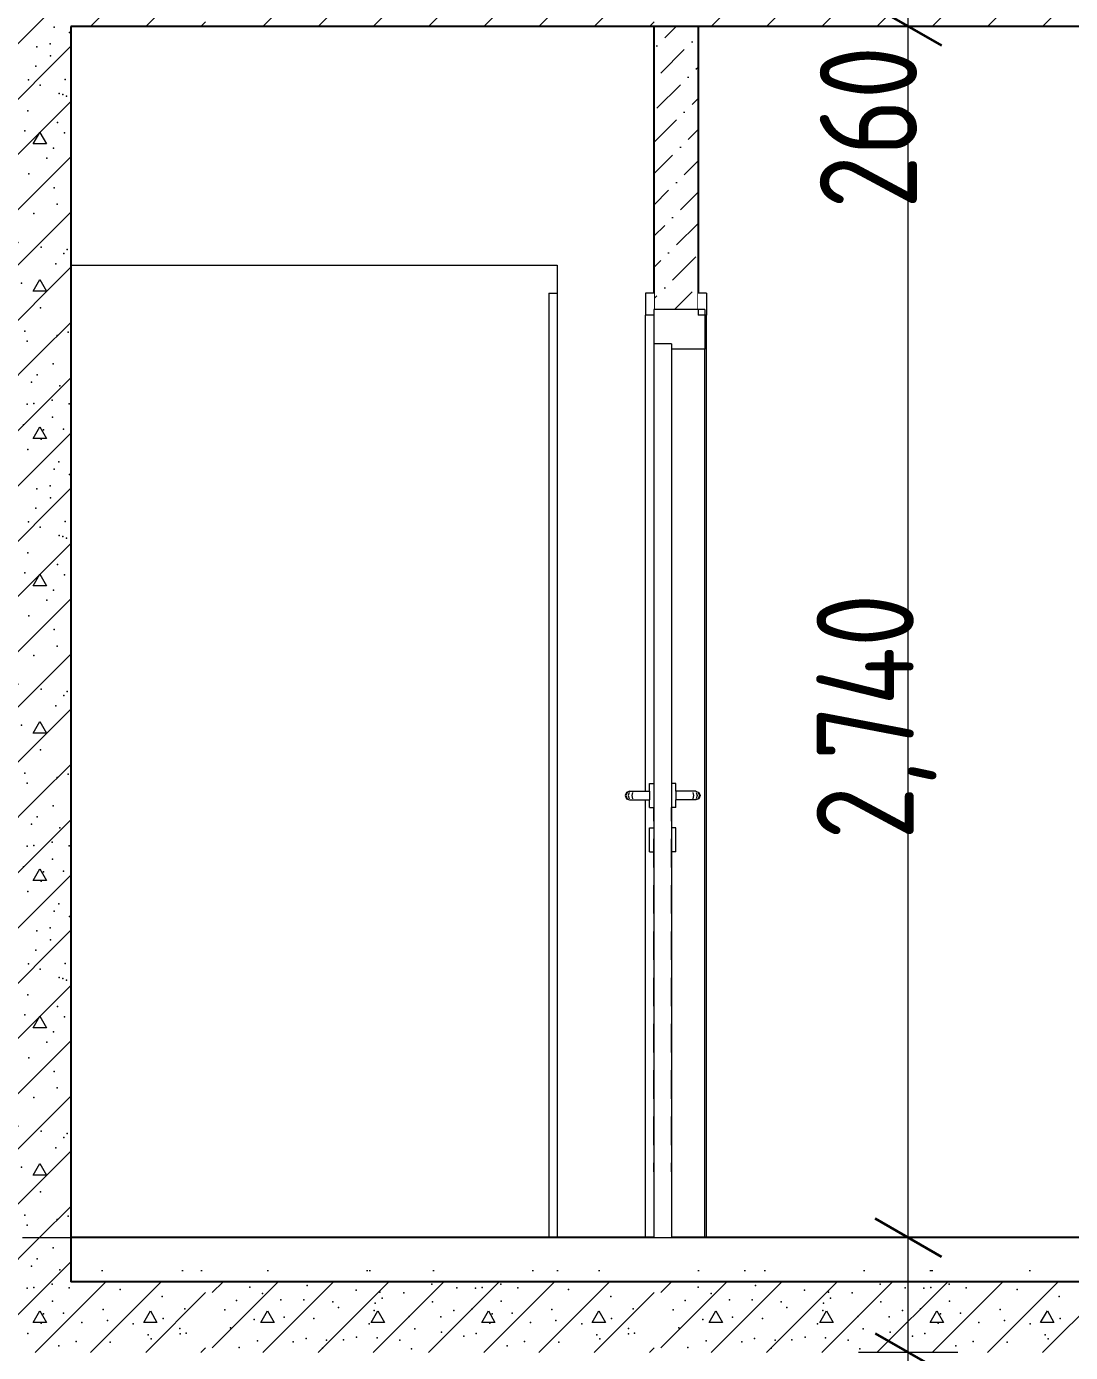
# Model space of a CAD drawing. Header units: millimetres. Extents: x 18162 to 7085488, y 72188 to 247925.
# Drawn here: x 3678329 to 3680692, y 130858 to 133858 of the extents above; entities that cross this region are included whole.
import ezdxf

# ---------------------------------------------------------------- set-up
doc = ezdxf.new("R2010")
doc.units = ezdxf.units.MM
doc.header["$MEASUREMENT"] = 0
doc.linetypes.add('Dot & Dashed', pattern=[670.277762, 317.5, -176.388889, 0, -176.388874])
doc.linetypes.add('Wipeout_Contour', pattern=[1000, 0, -1000])
doc.layers.add('Archicad Doors', color=7, linetype='Continuous')
doc.layers.add('Structural - Bearing', color=7, linetype='Continuous')
doc.styles.add('GENERATED_STYLE_3', font='', dxfattribs={"width": 0.8})
doc.styles.get('GENERATED_STYLE_3').set_extended_font_data('ISOCPEUR MON')
doc.dimstyles.new('GENERATED_STYLE__5', dxfattribs={"dimtxt": 220.000005, "dimasz": 114, "dimexe": 0.18, "dimexo": 150, "dimgap": 0, "dimtad": 1, "dimdec": 0, "dimzin": 0, "dimdsep": 46, "dimtxsty": 'GENERATED_STYLE_3', "dimblk": 'ARROWHEAD_2', "dimblk1": 'ARROWHEAD_2', "dimblk2": 'ARROWHEAD_2', "dimcen": 0.09, "dimclrd": 13, "dimclre": 13, "dimclrt": 13, "dimadec": 0, "dimazin": 0, "dimtfac": 1, "dimtdec": 4, "dimtmove": 0, "dimatfit": 3, "dimfxl": 1, "dimtolj": 1, "dimtzin": 0, "dimarcsym": 0})

# ---------------------------------------------------------------- blocks, each defined once
blk = doc.blocks.new('*X923', base_point=(3761974.7, 95118))
at = {"layer": 'Structural - Bearing', "color": 7, "linetype": 'Continuous', "lineweight": 9}
for p, q in [((3678229.1, 130863.2), (3678383.8, 131018)), ((3678348.8, 130858), (3678508.8, 131018)), ((3678473.8, 130858), (3678633.8, 131018)), ((3678749.5, 130993.6), (3678774, 131018)), ((3678749.5, 130868.6), (3678899, 131018)), ((3678864, 130858), (3679024, 131018)), ((3678989, 130858), (3679149, 131018)), ((3679114, 130858), (3679274, 131018)), ((3679239, 130858), (3679399, 131018)), ((3679364, 130858), (3679524, 131018)), ((3679489, 130858), (3679649, 131018)), ((3679764.7, 130993.6), (3679789.1, 131018)), ((3679764.7, 130868.6), (3679914.1, 131018)), ((3679879.1, 130858), (3680039.1, 131018)), ((3680004.1, 130858), (3680164.1, 131018)), ((3680129.1, 130858), (3680289.1, 131018)), ((3680254.1, 130858), (3680414.1, 131018)), ((3680379.1, 130858), (3680539.1, 131018)), ((3680504.1, 130858), (3680664.1, 131018)), ((3678598.8, 130858), (3678734.4, 130993.6)), ((3679614, 130858), (3679749.5, 130993.6)), ((3680629.1, 130858), (3680764.7, 130993.6)), ((3678344.3, 130925.9), (3678359.4, 130951.9)), ((3678359.4, 130951.9), (3678374.3, 130925.9)), ((3678594.3, 130925.9), (3678609.4, 130951.9)), ((3678609.4, 130951.9), (3678624.3, 130925.9)), ((3678859.4, 130925.9), (3678874.5, 130951.9)), ((3678874.5, 130951.9), (3678889.4, 130925.9)), ((3679109.4, 130925.9), (3679124.5, 130951.9)), ((3679124.5, 130951.9), (3679139.4, 130925.9)), ((3679359.4, 130925.9), (3679374.5, 130951.9)), ((3679374.5, 130951.9), (3679389.4, 130925.9)), ((3679609.4, 130925.9), (3679624.5, 130951.9)), ((3679624.5, 130951.9), (3679639.4, 130925.9)), ((3679874.5, 130925.9), (3679889.7, 130951.9)), ((3679889.7, 130951.9), (3679904.6, 130925.9)), ((3680124.5, 130925.9), (3680139.7, 130951.9)), ((3680139.7, 130951.9), (3680154.6, 130925.9)), ((3680374.5, 130925.9), (3680389.7, 130951.9)), ((3680389.7, 130951.9), (3680404.6, 130925.9)), ((3680624.5, 130925.9), (3680639.7, 130951.9)), ((3680639.7, 130951.9), (3680654.6, 130925.9)), ((3678374.3, 130925.9), (3678344.3, 130925.9)), ((3678624.3, 130925.9), (3678594.3, 130925.9)), ((3678889.4, 130925.9), (3678859.4, 130925.9)), ((3679139.4, 130925.9), (3679109.4, 130925.9)), ((3679389.4, 130925.9), (3679359.4, 130925.9)), ((3679639.4, 130925.9), (3679609.4, 130925.9)), ((3679904.6, 130925.9), (3679874.5, 130925.9)), ((3680154.6, 130925.9), (3680124.5, 130925.9)), ((3680404.6, 130925.9), (3680374.5, 130925.9)), ((3680654.6, 130925.9), (3680624.5, 130925.9)), ((3678723.8, 130858), (3678734.4, 130868.6)), ((3679739, 130858), (3679749.5, 130868.6))]:
    blk.add_line(p, q, dxfattribs=at)
for p in [(3678387.4, 131012.7), (3679246.2, 131012.6), (3679402.5, 131012.7), (3680261.3, 131012.6), (3680417.6, 131012.7), (3678330.2, 131003.4), (3678345.6, 131004.9), (3678425.6, 131004.5), (3678541.1, 131000.3), (3678636.2, 130984.9), (3678834.2, 131005.8), (3678863.4, 130991.2), (3678964.3, 131009.6), (3679075, 130999.3), (3679129, 130994.1), (3679134.1, 130980.6), (3679183.1, 130992.6), (3679303, 131004.5), (3679345.3, 131003.4), (3679360.8, 131004.9), (3679440.8, 131004.5), (3679556.2, 131000.3), (3679651.3, 130984.9), (3679849.4, 131005.8), (3679878.5, 130991.2), (3679979.4, 131009.6), (3680090.2, 130999.3), (3680144.1, 130994.1), (3680149.2, 130980.6), (3680198.2, 130992.6), (3680318.1, 131004.5), (3680360.4, 131003.4), (3680375.9, 131004.9), (3680455.9, 131004.5), (3680571.4, 131000.3), (3680666.4, 130984.9), (3678388.1, 130974.1), (3678502.8, 130954.9), (3678687.1, 130956.8), (3678777.6, 130954.3), (3678804.6, 130975.7), (3678904.9, 130977.1), (3678956.6, 130976.8), (3679022.3, 130972.9), (3679035.2, 130959.4), (3679116.3, 130953), (3679118.2, 130969.4), (3679248, 130972.5), (3679296.5, 130953), (3679337.8, 130956.8), (3679403.2, 130974.1), (3679517.9, 130954.9), (3679702.2, 130956.8), (3679792.7, 130954.3), (3679819.7, 130975.7), (3679920, 130977.1), (3679971.8, 130976.8), (3680037.4, 130972.9), (3680050.4, 130959.4), (3680131.4, 130953), (3680133.3, 130969.4), (3680263.1, 130972.5), (3680311.7, 130953), (3680352.9, 130956.8), (3680418.3, 130974.1), (3680533, 130954.9), (3678362.5, 130924.6), (3678367.7, 130945.2), (3678412.8, 130947.1), (3678454.5, 130925.9), (3678512.4, 130930.2), (3678570.7, 130922.9), (3678638.1, 130934.9), (3678844.5, 130932.4), (3678912.1, 130938.2), (3678979.7, 130934.9), (3679104.3, 130923), (3679195.4, 130939.5), (3679266.9, 130938.8), (3679377.7, 130924.6), (3679382.8, 130945.2), (3679428, 130947.1), (3679469.6, 130925.9), (3679527.5, 130930.2), (3679585.9, 130922.9), (3679653.2, 130934.9), (3679859.7, 130932.4), (3679927.3, 130938.2), (3679994.9, 130934.9), (3680119.4, 130923), (3680210.5, 130939.5), (3680282, 130938.8), (3680392.8, 130924.6), (3680397.9, 130945.2), (3680443.1, 130947.1), (3680484.7, 130925.9), (3680542.7, 130930.2), (3680601, 130922.9), (3680668.4, 130934.9), (3678331.8, 130900.9), (3678604.6, 130898.2), (3678676.3, 130912.2), (3678676.5, 130900.4), (3678690.3, 130901.4), (3678790.6, 130913.8), (3679076.3, 130892.4), (3679122.7, 130891.2), (3679207.7, 130911.8), (3679268.6, 130903.6), (3679319.3, 130894.8), (3679347, 130900.9), (3679619.7, 130898.2), (3679691.5, 130912.2), (3679691.6, 130900.4), (3679705.4, 130901.4), (3679805.7, 130913.8), (3680091.5, 130892.4), (3680137.8, 130891.2), (3680222.8, 130911.8), (3680283.8, 130903.6), (3680334.5, 130894.8), (3680362.1, 130900.9), (3680634.9, 130898.2), (3678402, 130872.8), (3678441.5, 130882.9), (3678518.7, 130881.3), (3678611.4, 130889), (3678810.6, 130869), (3678852.1, 130884.4), (3678933, 130881.8), (3678961.7, 130889.9), (3678999.2, 130867.4), (3679008.4, 130886), (3679046.3, 130886.9), (3679173.8, 130885.7), (3679200.4, 130866.2), (3679417.2, 130872.8), (3679456.6, 130882.9), (3679533.8, 130881.3), (3679626.6, 130889), (3679825.8, 130869), (3679867.2, 130884.4), (3679948.1, 130881.8), (3679976.8, 130889.9), (3680014.3, 130867.4), (3680023.6, 130886), (3680061.4, 130886.9), (3680188.9, 130885.7), (3680215.5, 130866.2), (3680432.3, 130872.8), (3680471.7, 130882.9), (3680549, 130881.3), (3680641.7, 130889)]:
    blk.add_point(p, dxfattribs=at)
blk = doc.blocks.new('*X936', base_point=(3761974.7, 95118))
at = {"layer": 'Structural - Bearing', "color": 7, "linetype": 'Continuous', "lineweight": 9}
for p, q in [((3678348.8, 133858), (3678508.8, 134018)), ((3678473.8, 133858), (3678633.8, 134018)), ((3678863.9, 133858), (3679023.9, 134018)), ((3678988.9, 133858), (3679148.9, 134018)), ((3679113.9, 133858), (3679273.9, 134018)), ((3679238.9, 133858), (3679398.9, 134018)), ((3679363.9, 133858), (3679523.9, 134018)), ((3679488.9, 133858), (3679648.9, 134018)), ((3679879, 133858), (3680039, 134018)), ((3680004, 133858), (3680164, 134018)), ((3680129, 133858), (3680289, 134018)), ((3680254, 133858), (3680414, 134018)), ((3680379, 133858), (3680539, 134018)), ((3680504, 133858), (3680664, 134018)), ((3678598.8, 133858), (3678734.4, 133993.6)), ((3679613.9, 133858), (3679749.5, 133993.6)), ((3680629, 133858), (3680764.7, 133993.6)), ((3678723.8, 133858), (3678734.4, 133868.6)), ((3679738.9, 133858), (3679749.5, 133868.6))]:
    blk.add_line(p, q, dxfattribs=at)
blk = doc.blocks.new('*X1010', base_point=(3761974.7, 95118))
at = {"layer": 'Structural - Bearing', "color": 7, "linetype": 'Continuous', "lineweight": 9}
for p, q in [((3678229.1, 133738.3), (3678348.8, 133858)), ((3678229.1, 133613.3), (3678429.1, 133813.3)), ((3678234.4, 133785.3), (3678229.1, 133776)), ((3678249.5, 133759.3), (3678234.4, 133785.3)), ((3678229.1, 133759.3), (3678249.5, 133759.3)), ((3678229.1, 133488.3), (3678429.1, 133688.3)), ((3678344.3, 133592.6), (3678359.4, 133618.6)), ((3678374.3, 133592.6), (3678344.3, 133592.6)), ((3678359.4, 133618.6), (3678374.3, 133592.6)), ((3678229.1, 133363.3), (3678429.1, 133563.3)), ((3678234.4, 133452), (3678229.1, 133442.6)), ((3678249.5, 133426), (3678234.4, 133452)), ((3678229.1, 133238.3), (3678429.1, 133438.3)), ((3678229.1, 133426), (3678249.5, 133426)), ((3678234.4, 133118.6), (3678429.1, 133313.3)), ((3678344.3, 133259.3), (3678359.4, 133285.3)), ((3678359.4, 133285.3), (3678374.3, 133259.3)), ((3678374.3, 133259.3), (3678344.3, 133259.3)), ((3678359.4, 133118.6), (3678429.1, 133188.3)), ((3678229.1, 132988.3), (3678359.4, 133118.6)), ((3678229.1, 133113.3), (3678234.4, 133118.6)), ((3678234.4, 133118.6), (3678229.1, 133109.3)), ((3678249.5, 133092.6), (3678234.4, 133118.6)), ((3678229.1, 133092.6), (3678249.5, 133092.6)), ((3678229.1, 132863.3), (3678429.1, 133063.3)), ((3678229.1, 132738.3), (3678429.1, 132938.3)), ((3678344.3, 132926), (3678359.4, 132952)), ((3678359.4, 132952), (3678374.3, 132925.9)), ((3678374.3, 132925.9), (3678344.3, 132926)), ((3678229.1, 132613.3), (3678429.1, 132813.3)), ((3678234.4, 132785.3), (3678229.1, 132776)), ((3678249.5, 132759.3), (3678234.4, 132785.3)), ((3678229.1, 132759.3), (3678249.5, 132759.3)), ((3678229.1, 132488.3), (3678429.1, 132688.3)), ((3678344.3, 132592.6), (3678359.4, 132618.6)), ((3678359.4, 132618.6), (3678374.3, 132592.6)), ((3678374.3, 132592.6), (3678344.3, 132592.6)), ((3678229.1, 132363.3), (3678429.1, 132563.3)), ((3678234.4, 132452), (3678229.1, 132442.6)), ((3678249.5, 132426), (3678234.4, 132452)), ((3678229.1, 132238.3), (3678429.1, 132438.3)), ((3678229.1, 132425.9), (3678249.5, 132426)), ((3678234.4, 132118.6), (3678429.1, 132313.3)), ((3678344.3, 132259.3), (3678359.4, 132285.3)), ((3678359.4, 132285.3), (3678374.3, 132259.3)), ((3678374.3, 132259.3), (3678344.3, 132259.3)), ((3678359.4, 132118.6), (3678429.1, 132188.3)), ((3678229.1, 131988.2), (3678359.4, 132118.6)), ((3678229.1, 132113.2), (3678234.4, 132118.6)), ((3678234.4, 132118.6), (3678229.1, 132109.3)), ((3678229.1, 132092.6), (3678249.5, 132092.6)), ((3678249.5, 132092.6), (3678234.4, 132118.6)), ((3678229.1, 131863.2), (3678429.1, 132063.2)), ((3678344.3, 131925.9), (3678359.4, 131951.9)), ((3678359.4, 131951.9), (3678374.3, 131925.9)), ((3678229.1, 131738.2), (3678429.1, 131938.2)), ((3678374.3, 131925.9), (3678344.3, 131925.9)), ((3678229.1, 131613.2), (3678429.1, 131813.2)), ((3678234.4, 131785.3), (3678229.1, 131775.9)), ((3678249.5, 131759.3), (3678234.4, 131785.3)), ((3678229.1, 131759.3), (3678249.5, 131759.3)), ((3678229.1, 131488.2), (3678429.1, 131688.2)), ((3678344.3, 131592.6), (3678359.4, 131618.6)), ((3678359.4, 131618.6), (3678374.3, 131592.6)), ((3678374.3, 131592.6), (3678344.3, 131592.6)), ((3678229.1, 131363.2), (3678429.1, 131563.2)), ((3678234.4, 131451.9), (3678229.1, 131442.6)), ((3678229.1, 131238.2), (3678429.1, 131438.2)), ((3678249.5, 131425.9), (3678234.4, 131451.9)), ((3678229.1, 131425.9), (3678249.5, 131425.9)), ((3678234.4, 131118.6), (3678429.1, 131313.2)), ((3678344.3, 131259.3), (3678359.4, 131285.3)), ((3678359.4, 131285.3), (3678374.3, 131259.2)), ((3678374.3, 131259.2), (3678344.3, 131259.3)), ((3678359.4, 131118.6), (3678429.1, 131188.2)), ((3678229.1, 131113.2), (3678234.4, 131118.6)), ((3678234.4, 131118.6), (3678229.1, 131109.3)), ((3678249.5, 131092.6), (3678234.4, 131118.6)), ((3678258.8, 131018), (3678359.4, 131118.6)), ((3678229.1, 131092.6), (3678249.5, 131092.6)), ((3678383.8, 131018), (3678429.1, 131063.2))]:
    blk.add_line(p, q, dxfattribs=at)
for p in [(3678256.9, 133852.6), (3678292, 133846), (3678392, 133856.6), (3678426, 133844.3), (3678231.3, 133817.1), (3678352.5, 133812.2), (3678382.6, 133818.6), (3678241.5, 133776.6), (3678298.2, 133780.5), (3678383.1, 133792), (3678276.3, 133748.3), (3678350.3, 133768.6), (3678287.4, 133718.3), (3678333.6, 133737.1), (3678360, 133725.1), (3678416.6, 133738), (3678277.7, 133695.9), (3678402.8, 133706.7), (3678411, 133704.1), (3678419.8, 133700.6), (3678332.1, 133667.3), (3678325.2, 133622.1), (3678399.5, 133640.5), (3678251, 133610.9), (3678260.8, 133601.5), (3678415.2, 133617.1), (3678279.5, 133587.9), (3678375, 133560), (3678390.5, 133583.1), (3678232.8, 133559.9), (3678334.3, 133524.6), (3678239, 133493.5), (3678391.7, 133493.4), (3678257.5, 133463.6), (3678290, 133462.6), (3678398.2, 133456.4), (3678292, 133432.7), (3678345.6, 133434.8), (3678283.6, 133409.2), (3678260.7, 133365.2), (3678309.1, 133369.7), (3678362.6, 133359), (3678421.4, 133353.8), (3678300.8, 133340.5), (3678395.7, 133321.4), (3678413.8, 133344.1), (3678282.3, 133280.2), (3678317.8, 133277.1), (3678263.7, 133227.7), (3678295.2, 133218), (3678295.2, 133218), (3678361.1, 133221.5), (3678325.6, 133169), (3678330.2, 133145.8), (3678398.1, 133158.7), (3678423.5, 133166.7), (3678272.5, 133086.9), (3678389.6, 133094.6), (3678294.7, 133057.5), (3678340.6, 133053.4), (3678353.5, 133070.2), (3678266.8, 133046.7), (3678279.2, 133037.4), (3678292.6, 133041.5), (3678404.6, 133045.4), (3678231.1, 133012.6), (3678287.9, 133004.5), (3678330.2, 133003.4), (3678345.6, 133005), (3678387.4, 133012.7), (3678425.6, 133004.5), (3678232.8, 132972.5), (3678388.1, 132974.2), (3678251.8, 132938.8), (3678281.4, 132953), (3678322.6, 132956.8), (3678367.7, 132945.3), (3678412.8, 132947.2), (3678253.5, 132903.7), (3678331.8, 132900.9), (3678362.5, 132924.7), (3678304.2, 132894.8), (3678402, 132872.8), (3678256.9, 132852.6), (3678292, 132846), (3678392, 132856.6), (3678426, 132844.3), (3678231.3, 132817.1), (3678352.5, 132812.2), (3678382.6, 132818.6), (3678298.2, 132780.4), (3678383.1, 132792), (3678241.5, 132776.6), (3678350.3, 132768.5), (3678276.3, 132748.2), (3678333.6, 132737.1), (3678360, 132725.1), (3678416.6, 132737.9), (3678277.7, 132695.9), (3678287.4, 132718.3), (3678402.8, 132706.7), (3678411, 132704.1), (3678419.8, 132700.5), (3678332.1, 132667.3), (3678399.5, 132640.5), (3678251, 132610.9), (3678260.8, 132601.4), (3678325.2, 132622), (3678415.2, 132617.1), (3678279.5, 132587.9), (3678390.5, 132583.1), (3678232.8, 132559.9), (3678375, 132560), (3678334.3, 132524.6), (3678239, 132493.5), (3678391.7, 132493.4), (3678257.5, 132463.6), (3678290, 132462.6), (3678398.2, 132456.4), (3678292, 132432.7), (3678345.6, 132434.8), (3678283.6, 132409.2), (3678260.7, 132365.2), (3678309.1, 132369.7), (3678300.8, 132340.5), (3678362.6, 132359), (3678413.8, 132344.1), (3678421.4, 132353.7), (3678395.7, 132321.4), (3678282.3, 132280.2), (3678317.8, 132277.1), (3678263.7, 132227.7), (3678295.2, 132217.9), (3678295.2, 132217.9), (3678361.1, 132221.5), (3678325.6, 132169), (3678398.1, 132158.7), (3678423.5, 132166.6), (3678330.2, 132145.8), (3678389.6, 132094.6), (3678272.5, 132086.9), (3678353.5, 132070.2), (3678266.8, 132046.7), (3678279.2, 132037.4), (3678292.6, 132041.5), (3678294.7, 132057.5), (3678340.6, 132053.4), (3678404.6, 132045.4), (3678231.1, 132012.6), (3678287.9, 132004.5), (3678330.2, 132003.4), (3678345.6, 132005), (3678387.4, 132012.7), (3678425.6, 132004.5), (3678232.8, 131972.5), (3678388.1, 131974.2), (3678281.4, 131953), (3678322.6, 131956.8), (3678367.7, 131945.3), (3678412.8, 131947.2), (3678251.8, 131938.8), (3678362.5, 131924.6), (3678253.5, 131903.7), (3678304.2, 131894.8), (3678331.8, 131900.9), (3678256.9, 131852.5), (3678392, 131856.6), (3678402, 131872.8), (3678292, 131846), (3678426, 131844.2), (3678231.3, 131817.1), (3678352.5, 131812.2), (3678382.6, 131818.6), (3678383.1, 131792), (3678241.5, 131776.6), (3678298.2, 131780.4), (3678350.3, 131768.5), (3678276.3, 131748.2), (3678333.6, 131737), (3678416.6, 131737.9), (3678287.4, 131718.3), (3678360, 131725), (3678402.8, 131706.7), (3678411, 131704.1), (3678419.8, 131700.5), (3678277.7, 131695.9), (3678332.1, 131667.3), (3678399.5, 131640.5), (3678251, 131610.9), (3678325.2, 131622), (3678415.2, 131617.1), (3678260.8, 131601.4), (3678279.5, 131587.9), (3678390.5, 131583.1), (3678232.8, 131559.9), (3678375, 131560), (3678334.3, 131524.6), (3678239, 131493.5), (3678391.7, 131493.4), (3678257.5, 131463.6), (3678290, 131462.6), (3678292, 131432.7), (3678345.6, 131434.7), (3678398.2, 131456.4), (3678283.6, 131409.2), (3678260.7, 131365.2), (3678300.8, 131340.5), (3678309.1, 131369.7), (3678362.6, 131359), (3678413.8, 131344.1), (3678421.4, 131353.7), (3678395.7, 131321.4), (3678282.3, 131280.2), (3678317.8, 131277.1), (3678263.7, 131227.7), (3678361.1, 131221.5), (3678295.2, 131217.9), (3678295.2, 131217.9), (3678325.6, 131168.9), (3678423.5, 131166.6), (3678330.2, 131145.8), (3678398.1, 131158.7), (3678272.5, 131086.8), (3678353.5, 131070.1), (3678389.6, 131094.6), (3678266.8, 131046.7), (3678292.6, 131041.5), (3678294.7, 131057.5), (3678340.6, 131053.4), (3678404.6, 131045.3), (3678279.2, 131037.4)]:
    blk.add_point(p, dxfattribs=at)
blk = doc.blocks.new('*D1107', base_point=(3761974.7, 95118))
at = {"color": 12, "linetype": 'Continuous', "lineweight": 35}
for p, q in [((3680249.8, 130901.3), (3680399.8, 130814.7)), ((3680249.8, 128161.3), (3680399.8, 128074.7))]:
    blk.add_line(p, q, dxfattribs=at)
at = {"color": 13, "linetype": 'Continuous', "lineweight": 13}
for p, q in [((3680437.3, 130858), (3680212.3, 130858)), ((3680324.8, 128118), (3680324.8, 130858)), ((3680437.3, 128118), (3680212.3, 128118)), ((3680324.8, 127858), (3680324.8, 128118))]:
    blk.add_line(p, q, dxfattribs=at)
at = {"color": 13, "lineweight": 13, "char_height": 220, "attachment_point": 7, "rotation": 90, "style": 'GENERATED_STYLE_3'}
for s, insert in [('\\A1;{\\pql;\\fISOCPEUR MON|b0|i0|c0|p0;\\W0.800000;260}', (3680344.7, 130445.8)), ('\\A1;{\\pql;\\fISOCPEUR MON|b0|i0|c0|p0;\\W0.800000;2,740}', (3680388.6, 129018.2))]:
    blk.add_mtext(s, dxfattribs=dict(at, insert=insert))
blk = doc.blocks.new('ARROWHEAD_2')
at = {"color": 0, "linetype": 'Continuous', "lineweight": 0}
for p, q in [((-0.378, -0.655), (0.378, 0.655)), ((0, 0), (-1, 0))]:
    blk.add_line(p, q, dxfattribs=at)
blk = doc.blocks.new('*D1108', base_point=(3761974.7, 95118))
at = {"color": 12, "linetype": 'Continuous', "lineweight": 35}
for p, q in [((3680249.8, 131161.3), (3680399.8, 131074.7)), ((3680249.8, 130901.3), (3680399.8, 130814.7))]:
    blk.add_line(p, q, dxfattribs=at)
at = {"color": 13, "linetype": 'Continuous', "lineweight": 13}
blk.add_line((3680324.8, 130858), (3680324.8, 131118), dxfattribs=at)
blk = doc.blocks.new('*D1109', base_point=(3761974.7, 95118))
at = {"color": 12, "linetype": 'Continuous', "lineweight": 35}
for p, q in [((3680249.8, 133901.3), (3680399.8, 133814.7)), ((3680249.8, 131161.3), (3680399.8, 131074.7))]:
    blk.add_line(p, q, dxfattribs=at)
at = {"color": 13, "linetype": 'Continuous', "lineweight": 13}
for p, q in [((3680437.3, 133858), (3680212.3, 133858)), ((3680324.8, 131118), (3680324.8, 133858)), ((3680437.3, 131118), (3680212.3, 131118)), ((3680324.8, 130858), (3680324.8, 131118))]:
    blk.add_line(p, q, dxfattribs=at)
at = {"color": 13, "lineweight": 13, "char_height": 220, "attachment_point": 7, "rotation": 90, "style": 'GENERATED_STYLE_3'}
for s, insert in [('\\A1;{\\pql;\\fISOCPEUR MON|b0|i0|c0|p0;\\W0.800000;260}', (3680344.7, 133445.8)), ('\\A1;{\\pql;\\fISOCPEUR MON|b0|i0|c0|p0;\\W0.800000;2,740}', (3680388.6, 132018.2))]:
    blk.add_mtext(s, dxfattribs=dict(at, insert=insert))
blk = doc.blocks.new('*D1110', base_point=(3761974.7, 95118))
at = {"color": 12, "linetype": 'Continuous', "lineweight": 35}
for p, q in [((3680249.8, 134161.3), (3680399.8, 134074.7)), ((3680249.8, 133901.3), (3680399.8, 133814.7))]:
    blk.add_line(p, q, dxfattribs=at)
at = {"color": 13, "linetype": 'Continuous', "lineweight": 13}
blk.add_line((3680324.8, 133858), (3680324.8, 134118), dxfattribs=at)

msp = doc.modelspace()

# ---------------------------------------------------------------- hatches: boundary and pattern name
at = {"layer": 'Structural - Bearing', "linetype": 'Continuous', "lineweight": 9}
h = msp.add_hatch(dxfattribs=at)
h.set_pattern_fill('Dot___Dashed_0003', style=0, pattern_type=2)
h.set_pattern_definition([(45, (3761974.73, 95118.01), (-70.71068, 70.71068), [75, -25, 0, -25]), (45, (3761983.57, 95197.56), (-70.71068, 70.71068), [75, -25, 0, -25])])
h.paths.add_polyline_path([(3679749.1, 133218), (3679849.1, 133218), (3679849.1, 133858), (3679749.1, 133858)])
h = msp.add_hatch(dxfattribs=at)
h.set_pattern_fill('Lightweight_Concrete_0003', style=0, pattern_type=2)
h.set_pattern_definition([(0, (3761974.7, 95118), (0, 779.423), [48.75, -401.25]), (0, (3762199.7, 95507.7), (0, 779.423), [48.75, -401.25]), (60, (3761974.7, 95118), (-675, 389.7114), [48.75, -401.25]), (60, (3762424.7, 95118), (-675, 389.7114), [48.75, -401.25]), (120, (3762023.5, 95118), (675, 389.7114), [48.75, -401.25]), (120, (3762473.5, 95118), (675, 389.7114), [48.75, -401.25]), (0, (3761974.73, 95193), (0, 150), [0, -150, 0, -225]), (45, (3762049.73, 95193), (-106.06602, 106.06602), [0, -112.5, 0, -187.5])])
h.paths.add_polyline_path([(3678429.1, 131018), (3683229.1, 131018), (3683229.1, 131118), (3678429.1, 131118)])

# ---------------------------------------------------------------- linework, layer by layer
at = {"layer": 'Archicad Doors', "color": 7, "linetype": 'Continuous', "lineweight": 9}
for p, q in [((3678429.1, 133318), (3679530.4, 133318)), ((3679530.4, 133318), (3679530.4, 131118)), ((3679511.4, 133255), (3679511.4, 131118)), ((3679511.4, 133255), (3679530.4, 133255)), ((3679687, 132125.1), (3679684.1, 132118)), ((3679688.5, 132125.1), (3679685.8, 132118)), ((3679694.1, 132128), (3679687, 132125.1)), ((3679693.4, 132125.1), (3679691.2, 132118)), ((3679694.1, 132128), (3679695.2, 132128)), ((3679695.2, 132128), (3679698.4, 132128)), ((3679698.4, 132128), (3679703.3, 132128)), ((3679700.6, 132125.1), (3679699.4, 132118)), ((3679703.3, 132128), (3679709.1, 132128)), ((3679834.8, 132128), (3679829.1, 132128)), ((3679839.7, 132128), (3679834.8, 132128)), ((3679837.6, 132125.1), (3679838.7, 132118)), ((3679842.9, 132128), (3679839.7, 132128)), ((3679844.1, 132128), (3679842.9, 132128)), ((3679844.1, 132128), (3679851.1, 132125.1)), ((3679844.8, 132125.1), (3679846.9, 132118)), ((3679849.6, 132125.1), (3679852.3, 132118)), ((3679851.1, 132125.1), (3679854.1, 132118)), ((3679684.1, 132118), (3679687, 132110.9)), ((3679685.8, 132118), (3679688.5, 132110.9)), ((3679687, 132110.9), (3679694.1, 132108)), ((3679691.2, 132118), (3679693.4, 132110.9)), ((3679694.1, 132108), (3679695.2, 132108)), ((3679695.2, 132108), (3679698.4, 132108)), ((3679698.4, 132108), (3679703.3, 132108)), ((3679699.4, 132118), (3679700.6, 132110.9)), ((3679703.3, 132108), (3679709.1, 132108)), ((3679730.1, 131118), (3679730.1, 132108)), ((3679834.8, 132108), (3679829.1, 132108)), ((3679839.7, 132108), (3679834.8, 132108)), ((3679838.7, 132118), (3679837.6, 132110.9)), ((3679842.9, 132108), (3679839.7, 132108)), ((3679844.1, 132108), (3679842.9, 132108)), ((3679851.1, 132110.9), (3679844.1, 132108)), ((3679846.9, 132118), (3679844.8, 132110.9)), ((3679852.3, 132118), (3679849.6, 132110.9)), ((3679854.1, 132118), (3679851.1, 132110.9))]:
    msp.add_line(p, q, dxfattribs=at)
at = {"layer": 'Structural - Bearing', "color": 7, "linetype": 'Continuous', "lineweight": 25}
for p, q in [((3679749.1, 133858), (3678429.1, 133858)), ((3678429.1, 133858), (3678429.1, 131118)), ((3679849.1, 133858), (3679749.1, 133858)), ((3683229.1, 133858), (3679849.1, 133858)), ((3678429.1, 131118), (3678429.1, 131018)), ((3683229.1, 131018), (3678429.1, 131018))]:
    msp.add_line(p, q, dxfattribs=at)
at = {"layer": 'Structural - Bearing', "color": 7, "linetype": 'Continuous', "lineweight": 25, "flags": 128}
for points in [[(3679749.1, 133858), (3679749.1, 133255), (3679749.1, 133218)], [(3679849.1, 133858), (3679849.1, 133255), (3679849.1, 133218)], [(3683229.1, 131118), (3679789.1, 131118), (3679749.1, 131118), (3678429.1, 131118)]]:
    msp.add_lwpolyline(points, dxfattribs=at)

# ---------------------------------------------------------------- block references
at = {"layer": 'Structural - Bearing', "lineweight": 0}
for name in ['*X936', '*X1010', '*X923']:
    msp.add_blockref(name, (3761974.7, 95118), dxfattribs=at)

# ---------------------------------------------------------------- dimensions: what is measured, and where the dimension line sits
at = {"color": 13, "linetype": 'Continuous', "lineweight": 13}
for base, p1, p2, picture, middle in [((3680324.8, 134118), (3674429.1, 133858), (3676329.1, 134118), '*D1110', (3680170.8, 133696.9)), ((3680324.8, 130858), (3676329.1, 128118), (3674429.1, 130858), '*D1107', (3680170.8, 129386.7))]:
    dim = msp.add_linear_dim(base=base, p1=p1, p2=p2, angle=90, dimstyle='GENERATED_STYLE__5', dxfattribs=at)
    dim.commit()
    dim.dimension.update_dxf_attribs({"geometry": picture, "text_midpoint": middle, "dimtype": 160, "text_rotation": 90})

# ---------------------------------------------------------------- next in the draw order: wipeouts: each hides what was drawn before it
at = {"color": 254, "linetype": 'Wipeout_Contour', "lineweight": 0, "ltscale": 14728602.60985683}
msp.add_wipeout([(3679730.1, 133205), (3679749.1, 133205), (3679749.1, 133255), (3679730.1, 133255)], dxfattribs=at).dxf.layer = 'Archicad Doors'
at = {"color": 254, "linetype": 'Wipeout_Contour', "lineweight": 0, "ltscale": 22093626.97564344}
msp.add_wipeout([(3679849.1, 133255), (3679849.1, 133218), (3679864.1, 133218), (3679864.1, 133205), (3679868.1, 133205), (3679868.1, 133255)], dxfattribs=at).dxf.layer = 'Archicad Doors'
at = {"color": 254, "linetype": 'Wipeout_Contour', "lineweight": 0, "ltscale": 14728562.39709405}
msp.add_wipeout([(3679749.1, 131118), (3679789.1, 131118), (3679789.1, 133140), (3679749.1, 133140)], dxfattribs=at).dxf.layer = 'Archicad Doors'

# ---------------------------------------------------------------- next in the draw order: linework, layer by layer
at = {"color": 8, "linetype": 'Dot & Dashed', "lineweight": 13}
msp.add_line((3658879.3, 131118), (3689916.5, 131118), dxfattribs=at)
at = {"layer": 'Archicad Doors', "color": 7, "linetype": 'Continuous', "lineweight": 9}
for p, q in [((3679730.1, 133255), (3679730.1, 133205)), ((3679749.1, 133255), (3679730.1, 133255)), ((3679868.1, 133255), (3679849.1, 133255)), ((3679730.1, 132128), (3679730.1, 133205)), ((3679749, 132991.2), (3679749, 132970.9)), ((3679789.2, 132991.2), (3679789.2, 132970.9)), ((3679749, 132930.6), (3679749, 132866.2)), ((3679789.2, 132930.6), (3679789.2, 132866.2)), ((3679749, 132825.9), (3679749, 132761.5)), ((3679789.2, 132825.9), (3679789.2, 132761.5)), ((3679749, 132721.2), (3679749, 132656.8)), ((3679789.2, 132721.2), (3679789.2, 132656.8)), ((3679749, 132616.5), (3679749, 132552.1)), ((3679789.2, 132616.5), (3679789.2, 132552.1)), ((3679749, 132511.8), (3679749, 132447.3)), ((3679789.2, 132511.8), (3679789.2, 132447.3)), ((3679749, 132407.1), (3679749, 132342.6)), ((3679789.2, 132407.1), (3679789.2, 132342.6)), ((3679749, 132302.4), (3679749, 132237.9)), ((3679789.2, 132302.4), (3679789.2, 132237.9)), ((3679749, 132197.7), (3679749, 132193.4)), ((3679749, 132193.4), (3679749, 132145)), ((3679789.2, 132197.7), (3679789.2, 132193.4)), ((3679789.2, 132193.4), (3679789.2, 132145.3)), ((3679709.1, 132128), (3679739.1, 132128)), ((3679739.1, 132141.4), (3679739.1, 132145)), ((3679739.1, 132145), (3679739.2, 132145)), ((3679739.1, 132131.5), (3679739.1, 132141.4)), ((3679739.1, 132128), (3679739.1, 132131.5)), ((3679739.1, 132128), (3679739.1, 132125.1)), ((3679739.1, 132125.1), (3679739.1, 132118)), ((3679739.2, 132145), (3679749, 132145)), ((3679749, 132145), (3679749.1, 132145)), ((3679789.2, 132145), (3679789.1, 132145)), ((3679799, 132145), (3679789.2, 132145)), ((3679799.1, 132145), (3679799, 132145)), ((3679799.1, 132141.4), (3679799.1, 132145)), ((3679799.1, 132131.5), (3679799.1, 132141.4)), ((3679799.1, 132128), (3679799.1, 132131.5)), ((3679799.1, 132128), (3679799.1, 132125.1)), ((3679829.1, 132128), (3679799.1, 132128)), ((3679799.1, 132125.1), (3679799.1, 132118)), ((3679709.1, 132108), (3679739.1, 132108)), ((3679739.1, 132118), (3679739.1, 132110.9)), ((3679739.1, 132110.9), (3679739.1, 132108)), ((3679739.1, 132104.5), (3679739.1, 132108)), ((3679739.1, 132094.6), (3679739.1, 132104.5)), ((3679739.1, 132091), (3679739.1, 132094.6)), ((3679739.1, 132091), (3679739.2, 132091)), ((3679739.2, 132091), (3679749, 132091)), ((3679749, 132091), (3679749.1, 132091)), ((3679749, 132064.6), (3679749, 132091)), ((3679789.2, 132091), (3679789.1, 132091)), ((3679789.2, 132064.6), (3679789.2, 132091)), ((3679799, 132091), (3679789.2, 132091)), ((3679799.1, 132091), (3679799, 132091)), ((3679799.1, 132118), (3679799.1, 132110.9)), ((3679799.1, 132110.9), (3679799.1, 132108)), ((3679799.1, 132104.5), (3679799.1, 132108)), ((3679829.1, 132108), (3679799.1, 132108)), ((3679799.1, 132094.6), (3679799.1, 132104.5)), ((3679799.1, 132091), (3679799.1, 132094.6)), ((3679749, 132060.3), (3679749, 132064.6)), ((3679789.2, 132060.3), (3679789.2, 132064.6)), ((3679739.1, 132041.4), (3679739.1, 132045)), ((3679739.1, 132045), (3679739.2, 132045)), ((3679739.1, 132031.5), (3679739.1, 132041.4)), ((3679739.1, 132018), (3679739.1, 132031.5)), ((3679739.2, 132045), (3679749, 132045)), ((3679749, 132045), (3679749.1, 132045)), ((3679789.2, 132045), (3679789.1, 132045)), ((3679799, 132045), (3679789.2, 132045)), ((3679799.1, 132045), (3679799, 132045)), ((3679799.1, 132041.4), (3679799.1, 132045)), ((3679799.1, 132031.5), (3679799.1, 132041.4)), ((3679799.1, 132018), (3679799.1, 132031.5)), ((3679739.1, 132004.5), (3679739.1, 132018)), ((3679739.1, 131994.6), (3679739.1, 132004.5)), ((3679749, 131955.6), (3679749, 132020.1)), ((3679789.2, 131955.6), (3679789.2, 132020.1)), ((3679799.1, 132004.5), (3679799.1, 132018)), ((3679799.1, 131994.6), (3679799.1, 132004.5)), ((3679739.1, 131991), (3679739.1, 131994.6)), ((3679739.1, 131991), (3679739.2, 131991)), ((3679739.2, 131991), (3679749, 131991)), ((3679749, 131991), (3679749.1, 131991)), ((3679789.2, 131991), (3679789.1, 131991)), ((3679799, 131991), (3679789.2, 131991)), ((3679799.1, 131991), (3679799, 131991)), ((3679799.1, 131991), (3679799.1, 131994.6)), ((3679749, 131850.9), (3679749, 131915.4)), ((3679789.2, 131850.9), (3679789.2, 131915.4)), ((3679749, 131746.2), (3679749, 131810.7)), ((3679789.2, 131746.2), (3679789.2, 131810.7)), ((3679749, 131641.5), (3679749, 131706)), ((3679789.2, 131641.5), (3679789.2, 131706)), ((3679749, 131536.8), (3679749, 131601.3)), ((3679789.2, 131536.8), (3679789.2, 131601.3)), ((3679749, 131432.1), (3679749, 131496.6)), ((3679789.2, 131432.1), (3679789.2, 131496.6)), ((3679749, 131327.4), (3679749, 131391.8)), ((3679789.2, 131327.4), (3679789.2, 131391.8)), ((3679749, 131266.8), (3679749, 131287.1)), ((3679789.2, 131266.8), (3679789.2, 131287.1))]:
    msp.add_line(p, q, dxfattribs=at)

# ---------------------------------------------------------------- next in the draw order: dimensions: what is measured, and where the dimension line sits
at = {"color": 13, "linetype": 'Continuous', "lineweight": 13}
dim = msp.add_linear_dim(base=(3680324.8, 131118), p1=(3674429.1, 130858), p2=(3676329.1, 131118), angle=90, dimstyle='GENERATED_STYLE__5', dxfattribs=at)
dim.commit()
dim.dimension.update_dxf_attribs({"geometry": '*D1108', "text_midpoint": (3680170.8, 130696.9), "dimtype": 160, "text_rotation": 90})

# ---------------------------------------------------------------- next in the draw order: wipeouts: each hides what was drawn before it
at = {"color": 254, "linetype": 'Wipeout_Contour', "lineweight": 0, "ltscale": 22093256.19437001}
msp.add_wipeout([(3679749.1, 133218), (3679749.1, 133140), (3679789.1, 133140), (3679789.1, 133128), (3679864.1, 133128), (3679864.1, 133218)], dxfattribs=at).dxf.layer = 'Archicad Doors'

# ---------------------------------------------------------------- next in the draw order: linework, layer by layer
at = {"layer": 'Archicad Doors', "color": 7, "linetype": 'Continuous', "lineweight": 9}
for p, q in [((3679868.1, 133255), (3679868.1, 133205)), ((3679749.1, 133205), (3679730.1, 133205)), ((3679849.1, 133218), (3679849.1, 133205)), ((3679868.1, 133205), (3679849.1, 133205)), ((3679864.1, 133218), (3679864.1, 133128)), ((3679868.1, 131118), (3679868.1, 133205)), ((3679789.1, 133140), (3679749.1, 133140)), ((3679864.1, 133128), (3679789.1, 133128)), ((3679864.1, 131118), (3679864.1, 133128))]:
    msp.add_line(p, q, dxfattribs=at)
at = {"layer": 'Archicad Doors', "color": 7, "linetype": 'Continuous', "lineweight": 9, "flags": 128}
for points in [[(3679749.1, 133218), (3679749.1, 133205), (3679749.1, 133140), (3679749.1, 131118)], [(3679864.1, 133218), (3679849.1, 133218), (3679749.1, 133218)], [(3679789.1, 133140), (3679789.1, 133128), (3679789.1, 131118)]]:
    msp.add_lwpolyline(points, dxfattribs=at)

# ---------------------------------------------------------------- next in the draw order: dimensions: what is measured, and where the dimension line sits
at = {"color": 13, "linetype": 'Continuous', "lineweight": 13}
dim = msp.add_linear_dim(base=(3680324.8, 133858), p1=(3676329.1, 131118), p2=(3674429.1, 133858), angle=90, dimstyle='GENERATED_STYLE__5', dxfattribs=at)
dim.commit()
dim.dimension.update_dxf_attribs({"geometry": '*D1109', "text_midpoint": (3680170.8, 132386.7), "dimtype": 160, "text_rotation": 90})

doc.saveas('drawing.dxf')
